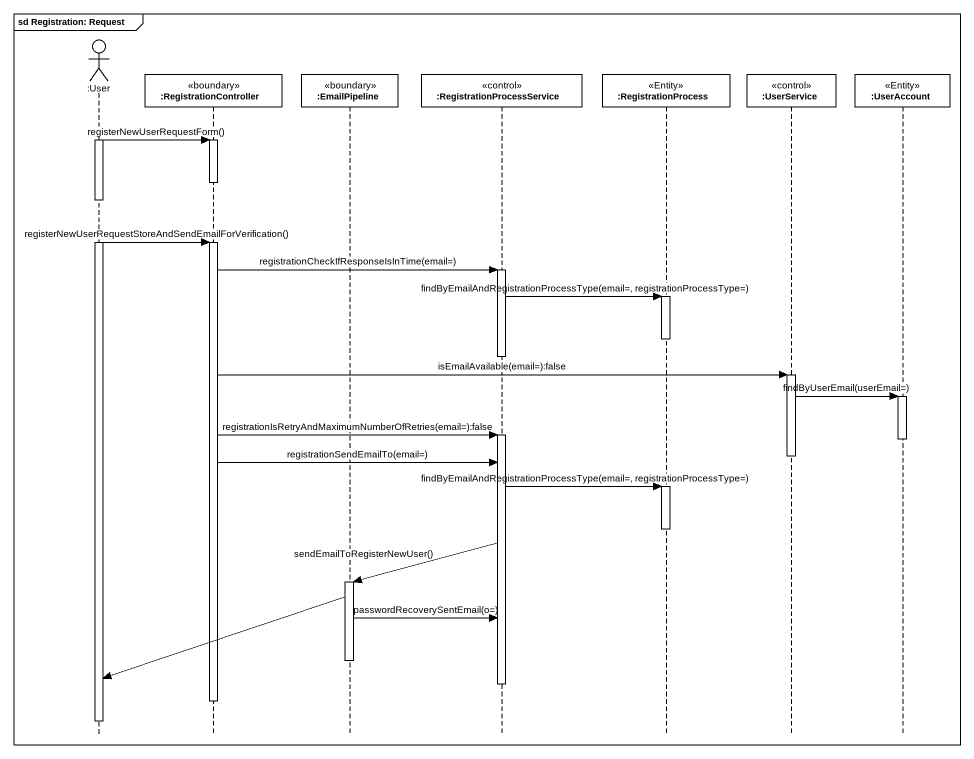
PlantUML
@startuml
mainframe sd Registration: Request
hide footbox
actor ":User" as User
participant ":RegistrationController" as RegistrationController <<boundary>>
participant ":EmailPipeline" as EmailPipeline <<boundary>>
participant ":RegistrationProcessService" as RegistrationProcessService <<control>>
participant ":RegistrationProcess" as RegistrationProcess <<Entity>>
participant ":UserService" as UserService <<control>>
participant ":UserAccount" as UserAccount <<Entity>>

activate User
User -> RegistrationController : registerNewUserRequestForm()
activate RegistrationController
deactivate RegistrationController
User -> RegistrationController : registerNewUserRequestStoreAndSendEmailForVerification()
activate RegistrationController
RegistrationController -> RegistrationProcessService : registrationCheckIfResponseIsInTime(email=)
activate RegistrationProcessService
RegistrationProcessService -> RegistrationProcess : findByEmailAndRegistrationProcessType(email=, registrationProcessType=)
activate RegistrationProcess
deactivate RegistrationProcess
deactivate RegistrationProcessService
RegistrationController -> UserService : isEmailAvailable(email=):false
activate UserService
UserService -> UserAccount : findByUserEmail(userEmail=)
activate UserAccount
RegistrationController -> RegistrationProcessService : registrationIsRetryAndMaximumNumberOfRetries(email=):false
activate RegistrationProcessService
deactivate UserAccount
deactivate UserService
RegistrationController -> RegistrationProcessService : registrationSendEmailTo(email=)
RegistrationProcessService -> RegistrationProcess : findByEmailAndRegistrationProcessType(email=, registrationProcessType=)
activate RegistrationProcess
deactivate RegistrationProcess
RegistrationProcessService -> EmailPipeline : sendEmailToRegisterNewUser()
activate EmailPipeline
EmailPipeline -> User
EmailPipeline -> RegistrationProcessService : passwordRecoverySentEmail(o=)
deactivate EmailPipeline
deactivate RegistrationProcessService
deactivate RegistrationController
deactivate User
@enduml
